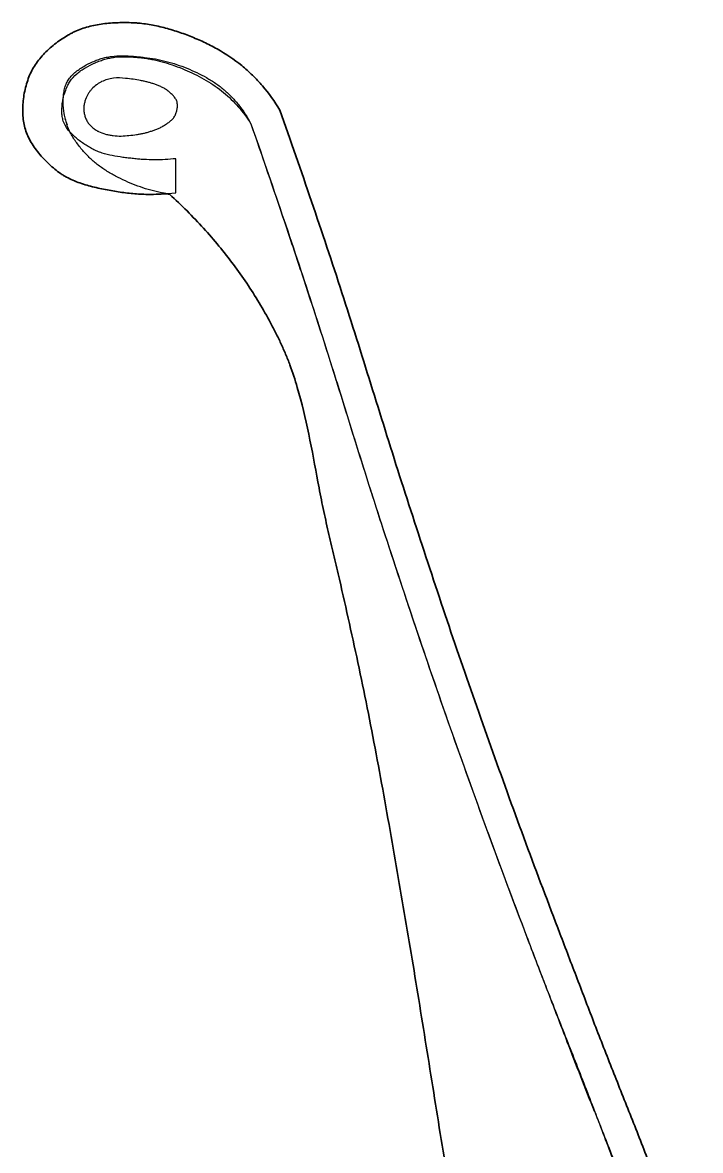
# Model space of a CAD drawing. Header units: millimetres. Extents: x 0 to 2114, y 0 to 2075.
# Drawn here: x 1307.1 to 1441.3, y 1851.3 to 2074.7 of the extents above; entities that cross this region are included whole.
import ezdxf

# ---------------------------------------------------------------- set-up
doc = ezdxf.new("R2010")
doc.units = ezdxf.units.MM
doc.layers.add('Blocks', color=7, linetype='Continuous')
doc.layers.add('Blocks$Inner', color=7, linetype='Continuous', lineweight=25, true_color=0x007f00)
doc.layers.add('Blocks$Outline', color=7, linetype='Continuous', lineweight=35, true_color=0xff3f3f)

# ---------------------------------------------------------------- blocks, each defined once
blk = doc.blocks.new('Setu Side Chair SIde')
at = {"layer": 'Blocks$Inner'}
blk.add_line((165.71, 868.35), (165.71, 875.12), dxfattribs=at)
for points, knots in [([(186.34, 884.74), (185.3, 886.46), (183.58, 888.86), (180.95, 891.68), (178.11, 894.24), (174.83, 896.44), (171.27, 898.25), (168.58, 899.4), (165.83, 900.39), (162.98, 901.22), (160.57, 901.71), (158.89, 901.93), (157.93, 902.01), (156.98, 902.06), (155.78, 902.09), (153.79, 902.07), (151.29, 901.89), (148.36, 901.34), (146.35, 900.63), (145.11, 900.01), (144.27, 899.55), (142.8, 898.65), (140.79, 897.1), (138.67, 894.94), (137.37, 893.01), (136.62, 891.34), (135.98, 889.49), (135.46, 886.99), (135.34, 884.46), (135.53, 882.54), (135.89, 880.78), (136.8, 878.67), (138.51, 876.19), (140.26, 874.33), (141.75, 873.04), (142.69, 872.33), (143.46, 871.82), (144.27, 871.35), (145.77, 870.63), (148.11, 869.82), (150.57, 869.24), (152.53, 868.86), (153.98, 868.61), (155.4, 868.39), (157.33, 868.17), (160.73, 867.97), (163.7, 868.12), (165.71, 868.35)], [0, 0, 0, 0, 0.055556, 0.083333, 0.111111, 0.166667, 0.194444, 0.222222, 0.25, 0.277778, 0.305556, 0.319444, 0.326389, 0.333333, 0.347222, 0.361111, 0.388889, 0.416667, 0.444444, 0.451389, 0.458333, 0.472222, 0.5, 0.527778, 0.555556, 0.569444, 0.583333, 0.611111, 0.638889, 0.652778, 0.666667, 0.694444, 0.722222, 0.75, 0.763889, 0.777778, 0.784722, 0.791667, 0.805556, 0.833333, 0.861111, 0.875, 0.888889, 0.902778, 0.916667, 0.944444, 1, 1, 1, 1]), ([(165.71, 875.12), (164.29, 874.97), (162.17, 874.86), (159.74, 874.93), (158.36, 875.03), (157.33, 875.14), (156.3, 875.26), (154.89, 875.43), (153.13, 875.7), (151.43, 876.11), (150.32, 876.52), (149.71, 876.78), (149.27, 877.01), (148.83, 877.25), (148.24, 877.6), (147.18, 878.27), (145.71, 879.38), (144.24, 880.92), (143.55, 882.15), (143.31, 883.01), (143.19, 883.63), (143.1, 884.8), (143.26, 886.62), (143.76, 888.4), (144.24, 889.52), (144.56, 890.1), (145.05, 890.89), (146.04, 891.96), (147.79, 893.19), (149.42, 894.01), (150.57, 894.46), (151.22, 894.69), (151.85, 894.89), (152.65, 895.08), (154, 895.29), (155.76, 895.36), (157.54, 895.26), (158.94, 895.11), (159.97, 894.98), (160.99, 894.81), (162.35, 894.53), (164.72, 893.87), (167.98, 892.61), (171.78, 890.72), (174.69, 888.73), (176.71, 886.9), (178.59, 884.92), (179.83, 883.25), (180.59, 882.05)], [7.765393, 7.765393, 7.765393, 7.765393, 7.820949, 7.848727, 7.862616, 7.876505, 7.890393, 7.904282, 7.93206, 7.959838, 7.973727, 7.980671, 7.987616, 7.99456, 8.001505, 8.015393, 8.043171, 8.070949, 8.098727, 8.105671, 8.112616, 8.126505, 8.154282, 8.18206, 8.195949, 8.202893, 8.209838, 8.237616, 8.265393, 8.293171, 8.30706, 8.314005, 8.320949, 8.334838, 8.348727, 8.376505, 8.404282, 8.418171, 8.43206, 8.445949, 8.459838, 8.487616, 8.543171, 8.598727, 8.654282, 8.68206, 8.709838, 8.765393, 8.765393, 8.765393, 8.765393]), ([(164.49, 868.07), (163.03, 868.3), (160.9, 868.78), (158.19, 869.68), (156.22, 870.48), (154.28, 871.41), (152.36, 872.45), (150.86, 873.44), (149.74, 874.31), (148.96, 875), (148.21, 875.75), (147.22, 876.81), (146.05, 878.24), (145.07, 879.77), (144.46, 881.03), (144.17, 881.82), (143.98, 882.47), (143.81, 883.15), (143.55, 884.4), (143.36, 886.29), (143.48, 888.12), (143.8, 889.44), (144.15, 890.31), (144.66, 891.09), (145.56, 892.07), (146.99, 893.17), (148.64, 894.06), (149.81, 894.55), (150.47, 894.8), (150.96, 894.96), (151.44, 895.1), (152.11, 895.26), (153.32, 895.45), (155.14, 895.53), (157, 895.44), (158.28, 895.32), (159.01, 895.25), (160.07, 895.13), (161.67, 894.9), (164.52, 894.26), (167.27, 893.35), (169.88, 892.2), (171.82, 891.2), (173.66, 890.06), (175.34, 888.77), (176.85, 887.32), (178.7, 885.19), (179.89, 883.37), (180.59, 882.05)], [40.533337, 40.533337, 40.533337, 40.533337, 40.588893, 40.61667, 40.644448, 40.672226, 40.700004, 40.727782, 40.74167, 40.755559, 40.769448, 40.783337, 40.811115, 40.838893, 40.852782, 40.86667, 40.873615, 40.880559, 40.894448, 40.922226, 40.950004, 40.963893, 40.977782, 40.99167, 41.005559, 41.033337, 41.061115, 41.075004, 41.081948, 41.088893, 41.095837, 41.102782, 41.11667, 41.144448, 41.172226, 41.186115, 41.193059, 41.200004, 41.227782, 41.255559, 41.311115, 41.338893, 41.36667, 41.394448, 41.422226, 41.450004, 41.477782, 41.533337, 41.533337, 41.533337, 41.533337]), ([(155.78, 891.02), (154.95, 891.16), (153.75, 891.19), (152.15, 890.85), (151.2, 890.49), (150.5, 890.1), (149.82, 889.64), (149.22, 889.1), (148.71, 888.48), (148.24, 887.8), (147.92, 887.13), (147.72, 886.52), (147.6, 886.03), (147.5, 885.39), (147.49, 884.63), (147.61, 883.9), (147.84, 883.16), (148.12, 882.59), (148.39, 882.18), (148.69, 881.79), (149.15, 881.35), (149.66, 880.96), (150.03, 880.73), (150.24, 880.6), (150.79, 880.31), (151.44, 880.09), (152.18, 879.9), (152.67, 879.8), (153.55, 879.65), (154.34, 879.61), (154.88, 879.62)], [4, 4, 4, 4, 4.111111, 4.166667, 4.222222, 4.25, 4.277778, 4.333333, 4.361111, 4.388889, 4.444444, 4.461806, 4.479167, 4.513889, 4.548611, 4.583333, 4.618056, 4.652778, 4.670139, 4.6875, 4.722222, 4.756944, 4.774306, 4.782986, 4.791667, 4.861111, 4.878472, 4.895833, 4.930556, 5, 5, 5, 5]), ([(154.88, 879.62), (155.41, 879.64), (156.46, 879.71), (157.71, 879.87), (158.67, 880.03), (159.37, 880.17), (159.94, 880.31), (160.39, 880.44), (160.73, 880.55), (161.08, 880.66), (161.54, 880.82), (162.11, 881.04), (162.67, 881.29), (163.04, 881.48), (163.25, 881.6), (163.4, 881.7), (163.55, 881.79), (163.75, 881.93), (164.11, 882.17), (164.61, 882.54), (165.15, 883.03), (165.45, 883.45), (165.6, 883.75), (165.7, 883.96), (165.81, 884.24), (165.91, 884.6), (166.02, 885.09), (166.06, 885.59), (166.03, 886), (166, 886.22), (165.92, 886.54), (165.7, 887), (165.25, 887.58), (164.79, 888.03), (164.46, 888.32), (164.27, 888.47), (164.13, 888.58), (163.99, 888.69), (163.8, 888.83), (163.44, 889.05), (162.9, 889.33), (162.33, 889.57), (161.88, 889.74), (161.54, 889.87), (161.2, 889.99), (160.75, 890.14), (160.18, 890.3), (159.48, 890.46), (158.52, 890.66), (157.3, 890.87), (156.29, 890.98), (155.78, 891.02)], [5, 5, 5, 5, 5.055556, 5.111111, 5.138889, 5.166667, 5.194444, 5.208333, 5.222222, 5.236111, 5.25, 5.277778, 5.305556, 5.319444, 5.326389, 5.333333, 5.340278, 5.347222, 5.361111, 5.388889, 5.416667, 5.444444, 5.451389, 5.458333, 5.472222, 5.486111, 5.5, 5.527778, 5.541667, 5.548611, 5.555556, 5.583333, 5.611111, 5.638889, 5.652778, 5.659722, 5.666667, 5.673611, 5.680556, 5.694444, 5.722222, 5.75, 5.763889, 5.777778, 5.791667, 5.805556, 5.833333, 5.861111, 5.888889, 5.944444, 6, 6, 6, 6]), ([(269.62, 648.59), (268.53, 651.75), (266.83, 656.34), (264.54, 662.46), (262.92, 666.94), (261.28, 671.48), (258.96, 677.58), (255.94, 685.28), (252.23, 694.54), (248.65, 703.7), (245.21, 712.72), (240.63, 724.66), (235.02, 739.56), (228.48, 757.58), (222.12, 775.62), (216, 793.97), (209.99, 812.34), (204.36, 830.47), (198.7, 848.57), (192.62, 866.67), (188.46, 878.72), (186.34, 884.74)], [-0.7244441, -0.7244441, -0.7244441, -0.7244441, -0.6944444, -0.6805556, -0.6666667, -0.6527778, -0.6388889, -0.6111111, -0.5833333, -0.5555556, -0.5277778, -0.5, -0.4444444, -0.3888889, -0.3333333, -0.2777778, -0.2222222, -0.1666667, -0.1111111, -0.0555556, 0, 0, 0, 0]), ([(180.59, 882.05), (182.68, 876.09), (186.77, 864.17), (192.76, 846.3), (198.31, 828.52), (203.84, 810.73), (209.78, 792.56), (215.83, 774.41), (222.06, 756.7), (228.46, 739.01), (233.99, 724.25), (238.52, 712.42), (241.92, 703.51), (245.44, 694.49), (249.08, 685.4), (252.05, 677.84), (254.34, 671.84), (255.98, 667.37), (257.59, 662.97), (259.15, 658.86), (260.15, 656.22), (260.6, 655.02)], [41.5333371, 41.5333371, 41.5333371, 41.5333371, 41.5888927, 41.6444482, 41.7000038, 41.7555593, 41.8111149, 41.8666704, 41.922226, 41.9777815, 42.0333371, 42.0611149, 42.0888927, 42.1166704, 42.1444482, 42.172226, 42.1861149, 42.2000038, 42.2138927, 42.2277815, 42.2393584, 42.2393584, 42.2393584, 42.2393584]), ([(180.59, 882.05), (182.81, 875.66), (186.12, 865.96), (190.52, 852.79), (193.8, 842.81), (197.05, 832.66), (200.25, 822.33), (203.48, 811.97), (207.87, 798.27), (213.51, 781.36), (220.45, 761.13), (227.7, 741.09), (233.88, 724.46), (238.96, 711.22), (242.86, 701.34), (246.11, 693.1), (248.67, 686.49), (250.54, 681.51), (252.44, 676.53), (255.07, 669.91), (257.96, 662.68), (260.06, 657.08), (260.87, 654.81)], [8.7653935, 8.7653935, 8.7653935, 8.7653935, 8.8278935, 8.8591435, 8.8903935, 8.9216435, 8.9528935, 8.9841435, 9.0153935, 9.0778935, 9.1403935, 9.2028935, 9.2653935, 9.2966435, 9.3278935, 9.3591435, 9.3747685, 9.3903935, 9.4060185, 9.4216435, 9.4528935, 9.4741209, 9.4741209, 9.4741209, 9.4741209]), ([(202.6, 512.46), (203.62, 515.42), (205.67, 521.32), (208.73, 530.12), (211.29, 537.42), (213.07, 542.51), (214.09, 545.41), (214.85, 547.58), (215.63, 549.75), (216.73, 552.62), (218.76, 557.6), (221.77, 564.65), (225.01, 573.17), (227.25, 581.89), (228.08, 590.94), (228.05, 600.16), (227.58, 607.91), (227.19, 613.32), (226.97, 616.4), (226.81, 618.7), (226.65, 620.99), (226.39, 624.05), (225.85, 629.39), (224.87, 637.02), (223.75, 644.65), (222.84, 650.78), (221.97, 656.92), (220.85, 664.63), (218.92, 677.02), (216.41, 692.51), (213.49, 710.88), (210.4, 729.21), (207.15, 747.94), (204.26, 763.46), (201.79, 775.37), (199.88, 784.15), (198.22, 791.45), (197.02, 796.62), (196.32, 799.59), (195.79, 801.84), (195.27, 804.11), (194.62, 807.18), (193.57, 812.65), (192.13, 820.59), (190.31, 828.38), (188.61, 833.57), (187.49, 836.45), (186.55, 838.54), (185.54, 840.59), (184.14, 843.3), (181.51, 847.93), (177.25, 854.27), (171.34, 861.43), (166.86, 865.91), (164.49, 868.07)], [39.533337, 39.533337, 39.533337, 39.533337, 39.558337, 39.583337, 39.608337, 39.620837, 39.627087, 39.633337, 39.639587, 39.645837, 39.658337, 39.683337, 39.708337, 39.733337, 39.758337, 39.783337, 39.808337, 39.820837, 39.827087, 39.833337, 39.839587, 39.845837, 39.858337, 39.883337, 39.908337, 39.920837, 39.933337, 39.958337, 39.983337, 40.033337, 40.083337, 40.133337, 40.183337, 40.233337, 40.258337, 40.283337, 40.308337, 40.320837, 40.327087, 40.333337, 40.339587, 40.345837, 40.358337, 40.383337, 40.408337, 40.420837, 40.427087, 40.433337, 40.439587, 40.445837, 40.458337, 40.483337, 40.508337, 40.533337, 40.533337, 40.533337, 40.533337])]:
    blk.add_open_spline(points, degree=3, knots=knots, dxfattribs=at)
for points in [[(143.75, 883.11), (143.87, 882.68), (144.02, 882.24), (144.19, 881.81)], [(164.49, 868.07), (163.99, 868.17), (163.51, 868.27), (163.03, 868.37)], [(248.63, 686.4), (246.83, 690.98), (245.01, 695.62), (243.19, 700.29)]]:
    blk.add_open_spline(points, degree=3, dxfattribs=at)
at = {"layer": 'Blocks$Outline'}
for points, knots in [([(186.34, 884.74), (185.3, 886.46), (183.58, 888.86), (180.95, 891.68), (178.11, 894.24), (174.83, 896.44), (171.27, 898.25), (168.58, 899.4), (165.83, 900.39), (162.98, 901.22), (160.57, 901.71), (158.89, 901.93), (157.93, 902.01), (156.98, 902.06), (155.78, 902.09), (153.79, 902.07), (151.29, 901.89), (148.36, 901.34), (146.35, 900.63), (145.11, 900.01), (144.27, 899.55), (142.8, 898.65), (140.79, 897.1), (138.67, 894.94), (137.37, 893.01), (136.62, 891.34), (135.98, 889.49), (135.46, 886.99), (135.34, 884.46), (135.53, 882.54), (135.89, 880.78), (136.8, 878.67), (138.51, 876.19), (140.26, 874.33), (141.75, 873.04), (142.69, 872.33), (143.46, 871.82), (144.27, 871.35), (145.77, 870.63), (148.11, 869.82), (150.57, 869.24), (152.53, 868.86), (153.98, 868.61), (155.4, 868.39), (157.33, 868.17), (160.13, 868.01), (162.48, 868.07), (163.87, 868.17)], [0, 0, 0, 0, 0.0555556, 0.0833333, 0.1111111, 0.1666667, 0.1944444, 0.2222222, 0.25, 0.2777778, 0.3055556, 0.3194444, 0.3263889, 0.3333333, 0.3472222, 0.3611111, 0.3888889, 0.4166667, 0.4444444, 0.4513889, 0.4583333, 0.4722222, 0.5, 0.5277778, 0.5555556, 0.5694444, 0.5833333, 0.6111111, 0.6388889, 0.6527778, 0.6666667, 0.6944444, 0.7222222, 0.75, 0.7638889, 0.7777778, 0.7847222, 0.7916667, 0.8055556, 0.8333333, 0.8611111, 0.875, 0.8888889, 0.9027778, 0.9166667, 0.9444444, 0.9829356, 0.9829356, 0.9829356, 0.9829356]), ([(269.62, 648.59), (268.53, 651.75), (266.83, 656.34), (264.54, 662.46), (262.92, 666.94), (261.28, 671.48), (258.96, 677.58), (255.94, 685.28), (252.23, 694.54), (248.65, 703.7), (245.21, 712.72), (240.63, 724.66), (235.02, 739.56), (228.48, 757.58), (222.12, 775.62), (216, 793.97), (209.99, 812.34), (204.36, 830.47), (198.7, 848.57), (192.62, 866.67), (188.46, 878.72), (186.34, 884.74)], [-0.7244441, -0.7244441, -0.7244441, -0.7244441, -0.6944444, -0.6805556, -0.6666667, -0.6527778, -0.6388889, -0.6111111, -0.5833333, -0.5555556, -0.5277778, -0.5, -0.4444444, -0.3888889, -0.3333333, -0.2777778, -0.2222222, -0.1666667, -0.1111111, -0.0555556, 0, 0, 0, 0]), ([(164.49, 868.07), (166.86, 865.91), (171.34, 861.43), (177.25, 854.27), (181.51, 847.93), (184.14, 843.3), (185.54, 840.59), (186.55, 838.54), (187.49, 836.45), (188.61, 833.57), (190.31, 828.38), (192.13, 820.59), (193.57, 812.65), (194.62, 807.18), (195.27, 804.11), (195.79, 801.84), (196.32, 799.59), (197.02, 796.62), (198.22, 791.45), (199.88, 784.15), (201.79, 775.37), (204.26, 763.46), (207.15, 747.94), (210.4, 729.21), (213.49, 710.88), (216.41, 692.51), (218.58, 679.1), (219.71, 671.89), (219.87, 670.87)], [-40.5333371, -40.5333371, -40.5333371, -40.5333371, -40.5083371, -40.4833371, -40.4583371, -40.4458371, -40.4395871, -40.4333371, -40.4270871, -40.4208371, -40.4083371, -40.3833371, -40.3583371, -40.3458371, -40.3395871, -40.3333371, -40.3270871, -40.3208371, -40.3083371, -40.2833371, -40.2583371, -40.2333371, -40.1833371, -40.1333371, -40.0833371, -40.0333371, -39.9833371, -39.9751107, -39.9751107, -39.9751107, -39.9751107])]:
    blk.add_open_spline(points, degree=3, knots=knots, dxfattribs=at)
blk.add_open_spline([(163.87, 868.17), (164.07, 868.14), (164.28, 868.1), (164.49, 868.07)], degree=3, dxfattribs=at)

msp = doc.modelspace()

# ---------------------------------------------------------------- block references
at = {"layer": 'Blocks'}
msp.add_blockref('Setu Side Chair SIde', (1171.71, 1172.58), dxfattribs=at)

doc.saveas('drawing.dxf')
